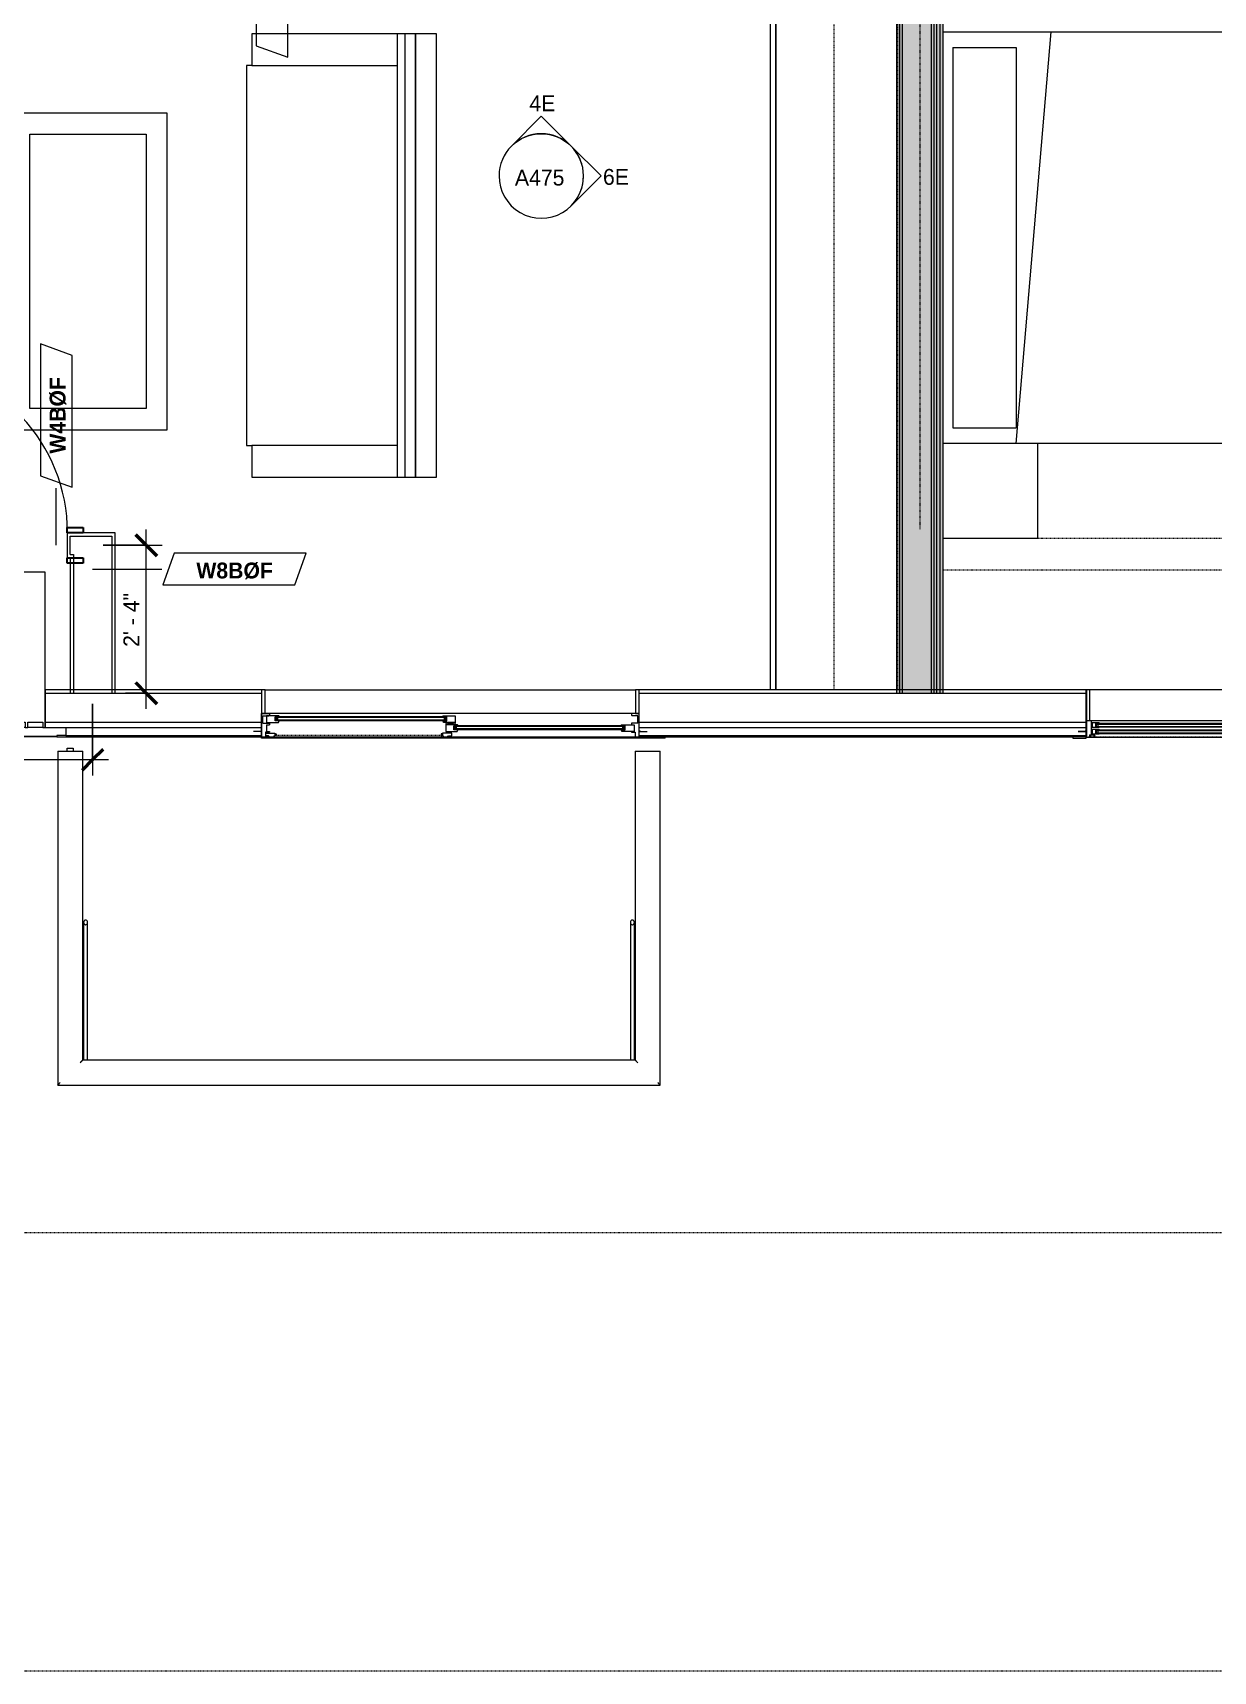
# Model space of a CAD drawing. Header units: inches. Extents: x -4010 to -1814, y 9846 to 12241.
# Drawn here: x -2681 to -2457.6, y 11070.4 to 11380.7 of the extents above; entities that cross this region are included whole.
import ezdxf

# ---------------------------------------------------------------- set-up
doc = ezdxf.new("R2010")
doc.units = ezdxf.units.IN
doc.header["$MEASUREMENT"] = 0
for name, pattern in [('Aligning Line 1_8_', [0.25, 0.125, -0.125]), ('Dash', [0.25, 0.125, -0.125]), ('Dash 3_32_', [0.1875, 0.09375, -0.09375])]:
    doc.linetypes.add(name, pattern=pattern)
for name, color, linetype, lineweight in [('0-1', 7, 'Continuous', 5), ('0-2', 7, 'Continuous', 9), ('A-ANNO-DIMS', 211, 'Continuous', 9), ('A-ANNO-DIMS-32', 211, 'Continuous', 9), ('A-DETL-1', 90, 'Dash 3_32_', 18), ('A-DETL-GENF-1', 7, 'Continuous', 9), ('A-DETL-GENF-2', 92, 'Continuous', 18), ('A-DETL-GENF-HDLN-1', 7, 'Dash', 9), ('A-DETL-GENF-HDLN-2', 1, 'Continuous', 18), ('A-DOOR', 31, 'Continuous', 18), ('A-DOOR-1', 7, 'Continuous', 9), ('A-DOOR-3', 31, 'Continuous', 9), ('A-DOOR-4', 31, 'Continuous', 30), ('A-DOOR-FRAM-1', 7, 'Continuous', 9), ('A-DOOR-FRAM-3', 31, 'Continuous', 30), ('A-FLOR-HRAL-1', 7, 'Continuous', 9), ('A-GENM-1', 7, 'Continuous', 9), ('A-GLAZ', 151, 'Continuous', 18), ('A-GLAZ-1', 10, 'Continuous', 30), ('A-GLAZ-2', 7, 'Continuous', 9), ('A-WALL', 113, 'Continuous', 18), ('A-WALL-1', 7, 'Continuous', 9), ('A-WALL-2', 250, 'Continuous', 18), ('A-WALL-3', 113, 'Continuous', 9), ('A-WALL-IDEN', 211, 'Continuous', 9), ('G-ANNO-SYMB-1', 147, 'Aligning Line 1_8_', 9), ('G-ANNO-SYMB-3', 111, 'Continuous', 9), ('I-FURN', 30, 'Continuous', 9), ('I-FURN-HDLN', 30, 'Dash', 9), ('I-WALL-1', 21, 'Continuous', 18), ('I-WALL-2', 241, 'Continuous', 5), ('I-WALL-3', 7, 'Continuous', 9), ('I-WALL-4', 2, 'Continuous', 9), ('Q-CASE', 31, 'Continuous', 9), ('Q-CASE-HDLN', 31, 'Dash', 9), ('S-BEAM-1', 7, 'Continuous', 9)]:
    doc.layers.add(name, color=color, linetype=linetype, lineweight=lineweight)
doc.styles.add('Century Gothic', font='ufonts.com_century-gothic.ttf', dxfattribs={"height": 3})
doc.styles.add('Century Gothic_B_1', font='GOTHICB.TTF', dxfattribs={"height": 3})
doc.dimstyles.new('OD_1__HACK_2_1', dxfattribs={"dimscale": 12, "dimtxt": 3.132505, "dimasz": 0.333333, "dimexe": 0.25, "dimexo": 0.166667, "dimgap": 0.041667, "dimtad": 1, "dimdec": 4, "dimrnd": 0.0625, "dimzin": 3, "dimdsep": 46, "dimlunit": 4, "dimtxsty": 'Century Gothic', "dimblk1": 'OBLIQUE', "dimblk2": 'OBLIQUE', "dimsah": 1, "dimcen": 0.09, "dimdle": 0.25, "dimazin": 0, "dimtfac": 1, "dimtdec": 4, "dimtix": 1, "dimtmove": 0, "dimatfit": 3, "dimfxl": 1, "dimtvp": 1, "dimtfill": 1, "dimfrac": 2, "dimtolj": 1, "dimtzin": 0, "dimarcsym": 2})

# ---------------------------------------------------------------- blocks, each defined once
blk = doc.blocks.new('Perforated Panel at Magic-Pak - hvac panel - 3rd floor-2505074-UNIT PLANS - 2ND _ 3RD FLOOR')
at = {"layer": 'A-GLAZ-2'}
for p, q in [((-19.01, -4.37), (19.01, -4.37)), ((-19.01, -4.44), (-19.01, -4.37)), ((19.01, -4.44), (-19.01, -4.44)), ((19.01, -4.37), (19.01, -4.44))]:
    blk.add_line(p, q, dxfattribs=at)
blk = doc.blocks.new('Door-Sliding-Marvin-2_Panel_Patio_Door-Essential - ESSPD60610 - 2nd floor-3086103-UNIT PLANS - 2ND _ 3RD FLOOR')
at = {"layer": 'A-DETL-GENF-1'}
for p, q in [((-32.87, 2.97), (-32.87, 2.52)), ((-32.61, 2.97), (-32.61, 2.52))]:
    blk.add_line(p, q, dxfattribs=at)
at = {"layer": 'A-DETL-GENF-2'}
for p, q in [((-37.25, 3.44), (-37.25, 3.48)), ((-35.75, 3.48), (-37.25, 3.48)), ((-35.91, 3.44), (-37.25, 3.44)), ((-35.91, 3.44), (-35.91, 3.33)), ((-35.75, 3.33), (-35.91, 3.33)), ((-35, 4.53), (-35.75, 4.53)), ((-35.75, 4.53), (-35.75, 0.06)), ((-35, 3.56), (-35, 4.53)), ((-34.25, 3.56), (-35, 3.56)), ((-34.81, 3.44), (-32.46, 3.44)), ((-34.81, 2.19), (-34.81, 3.44)), ((-34.25, 3.44), (-34.25, 3.56)), ((-32.38, 3.12), (-33.09, 3.12)), ((-33.09, 3.12), (-33.09, 2.37)), ((-32.98, 2.97), (-32.98, 3.12)), ((-32.46, 3.44), (-32.38, 3.12)), ((-35.75, 0.06), (-34.25, 0.06)), ((-35.06, 0.03), (-35.75, 0.03)), ((-35.75, 0.03), (-35.75, -4.44)), ((-35.5, 1.88), (-35.5, 0.5)), ((-35.5, 1.88), (-34.25, 1.88)), ((-35.5, 0.5), (-34.39, 0.5)), ((-35.06, -4.44), (-35.06, 0.03)), ((-32.41, 2.19), (-34.81, 2.19)), ((-34.39, 0.5), (-34.25, 0.35)), ((-34.25, 1.88), (-34.25, 2.19)), ((-34.25, 0.06), (-34.25, 0.35)), ((-33.09, 2.37), (-32.34, 2.37)), ((-32.98, 2.52), (-32.98, 2.37)), ((-32.34, 2.25), (-32.41, 2.19)), ((-32.34, 2.37), (-32.34, 2.25)), ((35.06, 0.03), (35.06, -4.44)), ((35.75, 0.03), (35.06, 0.03)), ((35.75, -4.44), (35.75, 0.03)), ((-35.75, -4.44), (-35.06, -4.44)), ((35.06, -4.44), (35.75, -4.44))]:
    blk.add_line(p, q, dxfattribs=at)
at = {"layer": 'A-DETL-GENF-HDLN-1'}
blk.add_line((1.75, 4.19), (33.01, 4.19), dxfattribs=at)
at = {"layer": 'A-DETL-GENF-HDLN-2'}
for p, q in [((-1.29, 3.44), (-1.38, 3.12)), ((-1.38, 3.12), (-0.66, 3.12)), ((0.87, 3.44), (-1.29, 3.44)), ((-0.77, 2.97), (-0.77, 3.12)), ((-0.66, 3.12), (-0.66, 2.37)), ((-0.24, 4.3), (-0.24, 3.78)), ((0.34, 4.3), (-0.24, 4.3)), ((-0.24, 3.78), (1.51, 3.78)), ((0.6, 4.61), (0.34, 4.3)), ((1.35, 4.61), (0.6, 4.61)), ((0.87, 1.97), (0.87, 3.44)), ((1.35, 4.3), (1.35, 4.61)), ((1.35, 4.3), (1.51, 4.3)), ((1.51, 3.94), (1.51, 4.3)), ((1.71, 3.94), (1.51, 3.94)), ((1.51, 3.9), (1.75, 3.9)), ((1.51, 3.78), (1.51, 3.9)), ((1.64, 4.08), (1.64, 4.19)), ((1.75, 4.19), (1.64, 4.19)), ((1.64, 4.08), (1.71, 4.08)), ((1.71, 4.08), (1.71, 3.94)), ((1.75, 3.9), (1.75, 4.19)), ((33.01, 4.19), (33.12, 4.19)), ((33.01, 3.9), (33.01, 4.19)), ((33.25, 3.9), (33.01, 3.9)), ((33.12, 4.08), (33.05, 4.08)), ((33.05, 4.08), (33.05, 3.94)), ((33.05, 3.94), (33.25, 3.94)), ((33.12, 4.08), (33.12, 4.19)), ((33.25, 3.94), (33.25, 4.3)), ((33.41, 4.3), (33.25, 4.3)), ((33.25, 3.78), (33.25, 3.9)), ((35, 3.78), (33.25, 3.78)), ((33.41, 4.3), (33.41, 4.61)), ((33.41, 4.61), (34.16, 4.61)), ((34.16, 4.61), (34.42, 4.3)), ((34.25, 3.44), (34.25, 3.56)), ((34.25, 3.56), (35, 3.56)), ((34.81, 3.44), (34.25, 3.44)), ((34.42, 4.3), (35, 4.3)), ((34.81, 2.19), (34.81, 3.44)), ((35, 4.53), (35.75, 4.53)), ((35, 3.56), (35, 4.53)), ((35.75, 4.53), (35.75, 0.06)), ((35.75, 3.48), (37.25, 3.48)), ((35.75, 3.33), (35.9, 3.33)), ((35.9, 3.44), (35.9, 3.33)), ((35.9, 3.44), (37.25, 3.44)), ((37.25, 3.44), (37.25, 3.48)), ((-32.87, 2.97), (-32.87, 2.52)), ((-32.61, 2.97), (-32.61, 2.52)), ((-0.66, 2.37), (-1.41, 2.37)), ((-1.41, 2.37), (-1.41, 2.25)), ((-1.41, 2.25), (-1.34, 2.19)), ((-1.34, 2.19), (0.87, 2.19)), ((-1.14, 2.97), (-1.14, 2.52)), ((-0.88, 2.97), (-0.88, 2.52)), ((0.24, 2.07), (-0.88, 1.97)), ((-0.88, 0.5), (-0.88, 1.97)), ((-0.88, 1.75), (1.29, 1.75)), ((1.34, 0.5), (-0.88, 0.5)), ((-0.77, 2.52), (-0.77, 2.37)), ((-0.43, 1.93), (0.43, 2.01)), ((-0.43, 1.83), (-0.43, 1.93)), ((-0.24, 1.83), (-0.43, 1.83)), ((-0.24, 1.87), (0.87, 1.97)), ((-0.24, 1.87), (-0.24, 1.95)), ((-0.24, 1.76), (-0.24, 1.83)), ((0.24, 2.18), (0.24, 2.11)), ((0.24, 2.11), (0.43, 2.11)), ((0.24, 2.07), (0.24, 1.99)), ((0.43, 2.11), (0.43, 2.01)), ((0.66, 1.44), (0.66, 0.69)), ((1.37, 1.44), (0.66, 1.44)), ((0.66, 0.69), (1.41, 0.69)), ((0.77, 1.29), (0.77, 1.44)), ((0.77, 0.83), (0.77, 0.69)), ((0.88, 1.29), (0.88, 0.83)), ((1.14, 1.29), (1.14, 0.83)), ((1.29, 1.75), (1.37, 1.44)), ((1.41, 0.56), (1.34, 0.5)), ((1.41, 0.69), (1.41, 0.56)), ((33.16, 0.69), (32.41, 0.69)), ((32.41, 0.69), (32.41, 0.56)), ((32.41, 0.56), (32.47, 0.5)), ((32.52, 1.75), (32.44, 1.44)), ((32.44, 1.44), (33.16, 1.44)), ((32.47, 0.5), (34.84, 0.5)), ((34.84, 1.75), (32.52, 1.75)), ((32.68, 1.29), (32.68, 0.83)), ((32.93, 1.29), (32.93, 0.83)), ((33.04, 1.29), (33.04, 1.44)), ((33.04, 0.83), (33.04, 0.69)), ((33.16, 1.44), (33.16, 0.69)), ((34.81, 2.19), (34.25, 2.19)), ((34.25, 1.88), (34.25, 2.19)), ((35.5, 1.88), (34.25, 1.88)), ((34.39, 0.5), (34.25, 0.35)), ((34.25, 0.06), (34.25, 0.35)), ((35.75, 0.06), (34.25, 0.06)), ((35.5, 0.5), (34.39, 0.5)), ((34.84, 0.5), (34.84, 1.75)), ((35.5, 1.88), (35.5, 0.5))]:
    blk.add_line(p, q, dxfattribs=at)
at = {"layer": 'A-DOOR'}
for p, q in [((-32.98, 3.12), (-0.77, 3.12)), ((-32.98, 2.97), (-0.77, 2.97)), ((-32.98, 2.52), (-0.77, 2.52)), ((-32.98, 2.37), (-0.77, 2.37)), ((0.77, 1.44), (33.04, 1.44)), ((0.77, 1.29), (33.04, 1.29)), ((0.77, 0.83), (33.04, 0.83)), ((0.77, 0.69), (33.04, 0.69))]:
    blk.add_line(p, q, dxfattribs=at)
at = {"layer": 'A-DOOR-1'}
for p, q in [((-40.68, 4.69), (35.75, 4.69)), ((-40.68, 4.69), (-40.68, 4.44)), ((35.75, 4.44), (-40.68, 4.44)), ((35.75, 4.69), (35.75, 4.44))]:
    blk.add_line(p, q, dxfattribs=at)
at = {"layer": 'A-DOOR-FRAM-1'}
for p, q in [((35.75, 4.53), (-35.75, 4.53)), ((-35.75, 4.53), (-35.75, 0.06)), ((35.75, 0.06), (35.75, 4.53)), ((-35.75, 0.06), (35.75, 0.06))]:
    blk.add_line(p, q, dxfattribs=at)
blk = doc.blocks.new('Window-Double_Hung-Marvin-Essential - ESDH3066 - 2nd Floor-3033825-UNIT PLANS - 2ND _ 3RD FLOOR')
at = {"layer": 'A-DETL-GENF-HDLN-1'}
blk.add_line((16.1, 4.47), (-16.5, 4.47), dxfattribs=at)
at = {"layer": 'A-DETL-GENF-HDLN-2'}
for p, q in [((-19.25, 3.48), (-19.25, 3.44)), ((-17.75, 3.48), (-19.25, 3.48)), ((-19.25, 3.44), (-17.9, 3.44)), ((-17.9, 3.44), (-17.9, 3.33)), ((-17.9, 3.33), (-17.75, 3.33)), ((-17.75, 4.53), (-17.16, 4.53)), ((-17.75, 4.53), (-17.75, 1.44)), ((-17.08, 4.12), (-17.16, 4.53)), ((-17.08, 4.12), (-16.19, 4.12)), ((-16.85, 4.5), (-16.85, 4.12)), ((-16.3, 4.5), (-16.85, 4.5)), ((-16.38, 4.02), (-16.72, 4.02)), ((-16.72, 4.02), (-16.72, 1.44)), ((-15.34, 3.94), (-16.56, 3.94)), ((-16.56, 3), (-16.56, 3.94)), ((-16.38, 4.12), (-16.38, 4.02)), ((-16.3, 4.26), (-16.3, 4.5)), ((-16.18, 4.26), (-16.3, 4.26)), ((-16.19, 4.22), (-16.1, 4.22)), ((-16.19, 4.12), (-16.19, 4.22)), ((-16.18, 4.47), (-16.1, 4.47)), ((-16.18, 4.47), (-16.18, 4.26)), ((-16.1, 4.22), (-16.1, 4.47)), ((-15.94, 3.12), (-15.94, 3.84)), ((-15.94, 3.84), (-15.28, 3.84)), ((-15.28, 3.12), (-15.94, 3.12)), ((-15.84, 3.13), (-15.84, 3.82)), ((-15.54, 3.26), (-15.54, 3.7)), ((-15.34, 3.94), (-15.28, 3.88)), ((-15.28, 3.84), (-15.28, 3.88)), ((-15.28, 3.06), (-15.28, 3.12)), ((15.34, 3.94), (15.28, 3.88)), ((15.28, 3.84), (15.28, 3.88)), ((15.94, 3.84), (15.28, 3.84)), ((15.28, 3.06), (15.28, 3.12)), ((15.28, 3.12), (15.94, 3.12)), ((15.34, 3.94), (16.56, 3.94)), ((15.54, 3.26), (15.54, 3.7)), ((15.84, 3.13), (15.84, 3.82)), ((15.94, 3.12), (15.94, 3.84)), ((16.18, 4.47), (16.1, 4.47)), ((16.1, 4.22), (16.1, 4.47)), ((16.19, 4.22), (16.1, 4.22)), ((16.18, 4.47), (16.18, 4.26)), ((16.18, 4.26), (16.3, 4.26)), ((16.19, 4.12), (16.19, 4.22)), ((17.08, 4.12), (16.19, 4.12)), ((16.3, 4.26), (16.3, 4.5)), ((16.3, 4.5), (16.85, 4.5)), ((16.38, 4.12), (16.38, 4.02)), ((16.38, 4.02), (16.72, 4.02)), ((16.56, 3), (16.56, 3.94)), ((16.72, 4.02), (16.72, 1.44)), ((16.85, 4.5), (16.85, 4.12)), ((17.08, 4.12), (17.16, 4.53)), ((17.75, 4.53), (17.16, 4.53)), ((17.75, 4.53), (17.75, 1.44)), ((17.75, 3.48), (19.25, 3.48)), ((17.9, 3.33), (17.75, 3.33)), ((17.9, 3.44), (17.9, 3.33)), ((19.25, 3.44), (17.9, 3.44)), ((19.25, 3.48), (19.25, 3.44)), ((-16.72, 1.44), (-17.75, 1.44)), ((-17.13, 1.41), (-17.13, -4.44)), ((-16.56, 3), (-15.34, 3)), ((-15.34, 2.72), (-16.56, 2.72)), ((-16.56, 1.78), (-16.56, 2.72)), ((-16.56, 1.78), (-15.34, 1.78)), ((-15.94, 1.9), (-15.94, 2.62)), ((-15.94, 2.62), (-15.28, 2.62)), ((-15.28, 1.9), (-15.94, 1.9)), ((-15.84, 1.91), (-15.84, 2.6)), ((-15.54, 2.04), (-15.54, 2.48)), ((-15.34, 3), (-15.28, 3.06)), ((-15.34, 2.72), (-15.28, 2.66)), ((-15.34, 1.78), (-15.28, 1.84)), ((-15.28, 2.62), (-15.28, 2.66)), ((-15.28, 1.84), (-15.28, 1.9)), ((15.34, 3), (15.28, 3.06)), ((15.34, 2.72), (15.28, 2.66)), ((15.28, 2.62), (15.28, 2.66)), ((15.94, 2.62), (15.28, 2.62)), ((15.28, 1.84), (15.28, 1.9)), ((15.28, 1.9), (15.94, 1.9)), ((15.34, 1.78), (15.28, 1.84)), ((16.56, 3), (15.34, 3)), ((15.34, 2.72), (16.56, 2.72)), ((16.56, 1.78), (15.34, 1.78)), ((15.54, 2.04), (15.54, 2.48)), ((15.84, 1.91), (15.84, 2.6)), ((15.94, 1.9), (15.94, 2.62)), ((16.56, 1.78), (16.56, 2.72)), ((16.72, 1.44), (17.75, 1.44)), ((17.12, -4.44), (17.12, 1.41)), ((-17.13, -4.44), (-17.75, -4.44)), ((17.12, -4.44), (17.75, -4.44))]:
    blk.add_line(p, q, dxfattribs=at)
at = {"layer": 'A-GLAZ'}
for p, q in [((15.84, 3.82), (-15.84, 3.82)), ((15.84, 3.7), (-15.84, 3.7)), ((15.84, 3.26), (-15.84, 3.26)), ((15.84, 3.13), (-15.84, 3.13)), ((15.84, 2.6), (-15.84, 2.6)), ((15.84, 2.48), (-15.84, 2.48)), ((15.84, 2.04), (-15.84, 2.04)), ((15.84, 1.91), (-15.84, 1.91))]:
    blk.add_line(p, q, dxfattribs=at)
at = {"layer": 'A-GLAZ-1'}
for p, q in [((-17.75, 4.53), (-17.75, 1.44)), ((17.75, 1.44), (17.75, 4.53)), ((-17.75, 1.41), (-17.75, -4.44)), ((17.75, -4.44), (17.75, 1.41))]:
    blk.add_line(p, q, dxfattribs=at)
at = {"layer": 'A-GLAZ-2'}
for p, q in [((17.75, 4.53), (-17.75, 4.53)), ((20.27, 4.69), (17.75, 4.69)), ((17.75, 4.69), (17.75, 4.53)), ((17.75, 4.44), (20.27, 4.44)), ((20.27, 4.44), (20.27, 4.69)), ((-17.75, 1.44), (17.75, 1.44)), ((-17.75, -4.44), (17.75, -4.44))]:
    blk.add_line(p, q, dxfattribs=at)
blk = doc.blocks.new('V-Series_EWC4_SPVU_RFA_2015 - 2ND AND 3RD FLOOR-2226480-UNIT PLANS - 2ND _ 3RD FLOOR')
at = {"layer": 'A-GENM-1'}
for p, q in [((-3829.54, 11737.59), (-3858.97, 11737.59)), ((-3858.97, 11737.59), (-3858.97, 11737.15)), ((-3858.97, 11734.36), (-3858.97, 11737.15)), ((-3858.97, 11737.15), (-3857.97, 11737.15)), ((-3857.97, 11737.15), (-3857.97, 11734.36)), ((-3829.54, 11709.71), (-3829.54, 11737.59)), ((-3857.97, 11734.36), (-3858.97, 11734.36)), ((-3858.97, 11734.36), (-3858.97, 11733.86)), ((-3858.97, 11730.87), (-3858.97, 11733.86)), ((-3858.97, 11733.86), (-3857.97, 11733.86)), ((-3857.97, 11733.86), (-3857.97, 11730.87)), ((-3857.97, 11730.87), (-3858.97, 11730.87)), ((-3858.97, 11730.87), (-3858.97, 11730.37)), ((-3858.97, 11727.39), (-3858.97, 11730.37)), ((-3858.97, 11730.37), (-3857.97, 11730.37)), ((-3857.97, 11730.37), (-3857.97, 11727.39)), ((-3857.97, 11727.39), (-3858.97, 11727.39)), ((-3858.97, 11727.39), (-3858.97, 11726.89)), ((-3858.97, 11723.9), (-3858.97, 11726.89)), ((-3858.97, 11726.89), (-3857.97, 11726.89)), ((-3857.97, 11726.89), (-3857.97, 11723.9)), ((-3857.97, 11723.9), (-3858.97, 11723.9)), ((-3858.97, 11723.9), (-3858.97, 11723.4)), ((-3858.97, 11720.42), (-3858.97, 11723.4)), ((-3858.97, 11723.4), (-3857.97, 11723.4)), ((-3857.97, 11723.4), (-3857.97, 11720.42)), ((-3857.97, 11720.42), (-3858.97, 11720.42)), ((-3858.97, 11720.42), (-3858.97, 11719.92)), ((-3858.97, 11716.93), (-3858.97, 11719.92)), ((-3858.97, 11719.92), (-3857.97, 11719.92)), ((-3857.97, 11719.92), (-3857.97, 11716.93)), ((-3857.97, 11716.93), (-3858.97, 11716.93)), ((-3858.97, 11716.93), (-3858.97, 11716.43)), ((-3858.97, 11713.45), (-3858.97, 11716.43)), ((-3858.97, 11716.43), (-3857.97, 11716.43)), ((-3857.97, 11716.43), (-3857.97, 11713.45)), ((-3857.97, 11713.45), (-3858.97, 11713.45)), ((-3858.97, 11713.45), (-3858.97, 11712.95)), ((-3858.97, 11710.15), (-3858.97, 11712.95)), ((-3858.97, 11712.95), (-3857.97, 11712.95)), ((-3857.97, 11712.95), (-3857.97, 11710.15)), ((-3857.97, 11710.15), (-3858.97, 11710.15)), ((-3858.97, 11710.15), (-3858.97, 11709.71)), ((-3858.97, 11709.71), (-3829.54, 11709.71))]:
    blk.add_line(p, q, dxfattribs=at)
blk = doc.blocks.new('Railing - Baluster_01-V1-UNIT PLANS - 2ND _ 3RD FLOOR')
at = {"layer": 'A-FLOR-HRAL-1'}
for p, q in [((-0.59, 1.18), (0.59, 1.18)), ((-0.59, 0.59), (-0.59, 1.18)), ((0.59, 1.18), (0.59, 0.59))]:
    blk.add_line(p, q, dxfattribs=at)
blk = doc.blocks.new('Railing - Railing-2700272-UNIT PLANS - 2ND _ 3RD FLOOR')
at = {"layer": 'A-FLOR-HRAL-1'}
for p, q in [((-2676.32, 11244.64), (-2676.32, 11181.39)), ((-2676.32, 11244.64), (-2675.85, 11244.64)), ((-2675.85, 11244.64), (-2672.07, 11244.64)), ((-2672.07, 11244.64), (-2671.6, 11244.64)), ((-2671.6, 11186.11), (-2671.6, 11244.64)), ((-2567, 11244.64), (-2567, 11186.11)), ((-2567, 11244.64), (-2566.53, 11244.64)), ((-2566.53, 11244.64), (-2562.75, 11244.64)), ((-2562.75, 11244.64), (-2562.27, 11244.64)), ((-2562.27, 11181.39), (-2562.27, 11244.64)), ((-2567, 11186.11), (-2671.6, 11186.11)), ((-2676.32, 11181.39), (-2562.27, 11181.39))]:
    blk.add_line(p, q, dxfattribs=at)
for points, knots in [([(-2672.07, 11185.64), (-2672.03, 11185.68), (-2671.97, 11185.74), (-2671.89, 11185.82), (-2671.84, 11185.87), (-2671.81, 11185.9), (-2671.78, 11185.94), (-2671.74, 11185.97), (-2671.72, 11186), (-2671.69, 11186.02), (-2671.66, 11186.05), (-2671.63, 11186.08), (-2671.61, 11186.11), (-2671.6, 11186.11), (-2671.6, 11186.11)], [0, 0, 0, 0, 0.166667, 0.25, 0.333333, 0.375, 0.416667, 0.5, 0.541667, 0.583333, 0.666667, 0.75, 0.833333, 1, 1, 1, 1]), ([(-2566.53, 11185.64), (-2566.57, 11185.68), (-2566.63, 11185.74), (-2566.71, 11185.82), (-2566.75, 11185.87), (-2566.79, 11185.9), (-2566.82, 11185.94), (-2566.85, 11185.97), (-2566.88, 11186), (-2566.91, 11186.02), (-2566.94, 11186.05), (-2566.96, 11186.08), (-2566.99, 11186.11), (-2567, 11186.11), (-2567, 11186.11)], [0, 0, 0, 0, 0.166667, 0.25, 0.333333, 0.375, 0.416667, 0.5, 0.541667, 0.583333, 0.666667, 0.75, 0.833333, 1, 1, 1, 1]), ([(-2676.32, 11181.39), (-2676.32, 11181.39), (-2676.32, 11181.4), (-2676.29, 11181.42), (-2676.26, 11181.45), (-2676.23, 11181.48), (-2676.21, 11181.51), (-2676.18, 11181.53), (-2676.14, 11181.57), (-2676.1, 11181.62), (-2676.06, 11181.65), (-2676.02, 11181.69), (-2675.95, 11181.76), (-2675.89, 11181.82), (-2675.85, 11181.86)], [0, 0, 0, 0, 0.166667, 0.25, 0.333333, 0.416667, 0.458333, 0.5, 0.583333, 0.666667, 0.708333, 0.75, 0.833333, 1, 1, 1, 1]), ([(-2562.27, 11181.39), (-2562.27, 11181.39), (-2562.28, 11181.4), (-2562.31, 11181.42), (-2562.34, 11181.45), (-2562.37, 11181.48), (-2562.39, 11181.51), (-2562.42, 11181.53), (-2562.46, 11181.57), (-2562.5, 11181.62), (-2562.54, 11181.65), (-2562.58, 11181.69), (-2562.64, 11181.76), (-2562.7, 11181.82), (-2562.75, 11181.86)], [0, 0, 0, 0, 0.166667, 0.25, 0.333333, 0.416667, 0.458333, 0.5, 0.583333, 0.666667, 0.708333, 0.75, 0.833333, 1, 1, 1, 1])]:
    blk.add_open_spline(points, degree=3, knots=knots, dxfattribs=at)
blk.add_blockref('Railing - Baluster_01-V1-UNIT PLANS - 2ND _ 3RD FLOOR', (-2673.96, 11244.05))
blk = doc.blocks.new('Walls 126 - Walls 1-2568743-UNIT PLANS - 2ND _ 3RD FLOOR')
at = {"layer": 'S-BEAM-1'}
for p, q in [((-2671.42, 11212.21), (-2671.42, 11186.11)), ((-2670.67, 11186.11), (-2670.67, 11212.21))]:
    blk.add_line(p, q, dxfattribs=at)
at = {"layer": 'S-BEAM-1', "flags": 128}
for points in [[(-2670.67, 11212.21), (-2670.68, 11212.32), (-2670.71, 11212.41), (-2670.76, 11212.5), (-2670.83, 11212.57), (-2670.91, 11212.62), (-2671, 11212.64), (-2671.09, 11212.64), (-2671.17, 11212.62), (-2671.25, 11212.57), (-2671.32, 11212.5), (-2671.37, 11212.41), (-2671.41, 11212.32), (-2671.42, 11212.21)], [(-2671.42, 11212.21), (-2671.41, 11212.11), (-2671.37, 11212.01), (-2671.32, 11211.93), (-2671.25, 11211.86), (-2671.17, 11211.81), (-2671.09, 11211.78), (-2671, 11211.78), (-2670.91, 11211.81), (-2670.83, 11211.86), (-2670.76, 11211.93), (-2670.71, 11212.01), (-2670.68, 11212.11), (-2670.67, 11212.21)]]:
    blk.add_lwpolyline(points, dxfattribs=at)
blk = doc.blocks.new('Walls 127 - Walls 1-2568762-UNIT PLANS - 2ND _ 3RD FLOOR')
at = {"layer": 'S-BEAM-1'}
for p, q in [((-2567.92, 11212.21), (-2567.92, 11186.11)), ((-2567.17, 11186.11), (-2567.17, 11212.21))]:
    blk.add_line(p, q, dxfattribs=at)
at = {"layer": 'S-BEAM-1', "flags": 128}
for points in [[(-2567.17, 11212.21), (-2567.18, 11212.32), (-2567.22, 11212.41), (-2567.27, 11212.5), (-2567.33, 11212.57), (-2567.41, 11212.62), (-2567.5, 11212.64), (-2567.59, 11212.64), (-2567.68, 11212.62), (-2567.76, 11212.57), (-2567.83, 11212.5), (-2567.88, 11212.41), (-2567.91, 11212.32), (-2567.92, 11212.21)], [(-2567.92, 11212.21), (-2567.91, 11212.11), (-2567.88, 11212.01), (-2567.83, 11211.93), (-2567.76, 11211.86), (-2567.68, 11211.81), (-2567.59, 11211.78), (-2567.5, 11211.78), (-2567.41, 11211.81), (-2567.33, 11211.86), (-2567.27, 11211.93), (-2567.22, 11212.01), (-2567.18, 11212.11), (-2567.17, 11212.21)]]:
    blk.add_lwpolyline(points, dxfattribs=at)
blk = doc.blocks.new('CTR - 1st Phase - Shell_rvt-1-UNIT PLANS - 2ND _ 3RD FLOOR')
at = {"layer": 'A-WALL-1'}
for p, q in [((-2637.74, 11256.26), (-2678.72, 11256.26)), ((-2678.72, 11256.26), (-2678.72, 11249.14)), ((-2637.05, 11256.26), (-2566.92, 11256.26)), ((-2481.67, 11256.26), (-2566.24, 11256.26)), ((-2637.74, 11251.76), (-2637.74, 11251.8)), ((-2566.24, 11251.8), (-2566.24, 11251.76)), ((-2481.67, 11250.39), (-2481.67, 11250.42)), ((-2678.72, 11249.14), (-2674.76, 11249.14)), ((-2674.76, 11247.64), (-2676.51, 11247.64)), ((-2676.51, 11247.64), (-2676.51, 11247.45)), ((-2676.51, 11247.39), (-2637.74, 11247.39)), ((-2674.76, 11249.14), (-2674.76, 11247.64)), ((-2561.31, 11247.39), (-2484.2, 11247.39))]:
    blk.add_line(p, q, dxfattribs=at)
at = {"layer": 'A-WALL-2'}
for p, q in [((-2678.72, 11255.64), (-2637.74, 11255.64)), ((-2566.24, 11255.64), (-2481.67, 11255.64)), ((-2678.72, 11250.14), (-2637.74, 11250.14)), ((-2566.24, 11250.14), (-2481.67, 11250.14)), ((-2674.76, 11249.14), (-2637.74, 11249.14)), ((-2674.76, 11247.64), (-2637.74, 11247.64)), ((-2566.24, 11249.14), (-2481.67, 11249.14)), ((-2566.24, 11247.64), (-2481.67, 11247.64))]:
    blk.add_line(p, q, dxfattribs=at)
at = {"layer": '0-2'}
for name, p, rotation in [('V-Series_EWC4_SPVU_RFA_2015 - 2ND AND 3RD FLOOR-2226480-UNIT PLANS - 2ND _ 3RD FLOOR', (9030.99, 15108.11), 89.99999999999993), ('Door-Sliding-Marvin-2_Panel_Patio_Door-Essential - ESSPD60610 - 2nd floor-3086103-UNIT PLANS - 2ND _ 3RD FLOOR', (-2601.99, 11251.83), 180), ('Window-Double_Hung-Marvin-Essential - ESDH3066 - 2nd Floor-3033825-UNIT PLANS - 2ND _ 3RD FLOOR', (-2463.92, 11251.83), 180)]:
    blk.add_blockref(name, p, dxfattribs=dict(at, rotation=rotation))
for name, p in [('Perforated Panel at Magic-Pak - hvac panel - 3rd floor-2505074-UNIT PLANS - 2ND _ 3RD FLOOR', (-2695.52, 11251.83)), ('Railing - Railing-2700272-UNIT PLANS - 2ND _ 3RD FLOOR', (0, 0)), ('Walls 126 - Walls 1-2568743-UNIT PLANS - 2ND _ 3RD FLOOR', (0, 0)), ('Walls 127 - Walls 1-2568762-UNIT PLANS - 2ND _ 3RD FLOOR', (0, 0))]:
    blk.add_blockref(name, p, dxfattribs=at)
blk = doc.blocks.new('CTR - 1st Phase - Common Walls_rvt-1-UNIT PLANS - 2ND _ 3RD FLOOR')
at = {"layer": 'I-WALL-1'}
blk.add_hatch(color=256, dxfattribs=at).paths.add_polyline_path([(-2516.94, 11255.64), (-2516.94, 11640.61), (-2517.56, 11640.61), (-2517.56, 11255.64)], flags=0)
at = {"layer": 'I-WALL-2'}
for points in [[(-2516.94, 11255.64), (-2516.44, 11255.64), (-2516.44, 11641.24), (-2516.94, 11641.24), (-2516.94, 11268)], [(-2510.94, 11255.64), (-2510.94, 11641.24), (-2516.44, 11641.24), (-2516.44, 11255.64)], [(-2510.44, 11255.64), (-2510.44, 11641.24), (-2510.94, 11641.24), (-2510.94, 11255.64)], [(-2509.94, 11255.64), (-2509.94, 11641.24), (-2510.44, 11641.24), (-2510.44, 11255.64)], [(-2509.94, 11255.64), (-2509.31, 11255.64), (-2509.31, 11641.24), (-2509.94, 11641.24), (-2509.94, 11268)], [(-2509.31, 11255.64), (-2508.69, 11255.64), (-2508.69, 11640.61), (-2509.31, 11640.61), (-2509.31, 11268)]]:
    blk.add_hatch(color=256, dxfattribs=at).paths.add_polyline_path(points, flags=0)
at = {"layer": 'A-WALL-2'}
for p, q in [((-2516.94, 11255.64), (-2516.94, 11640.61)), ((-2516.44, 11255.64), (-2516.44, 11640.61)), ((-2510.94, 11255.64), (-2510.94, 11640.61)), ((-2510.44, 11255.64), (-2510.44, 11640.61)), ((-2509.94, 11255.64), (-2509.94, 11640.61)), ((-2509.31, 11255.64), (-2509.31, 11640.61))]:
    blk.add_line(p, q, dxfattribs=at)
at = {"layer": 'G-ANNO-SYMB-1'}
for p, q in [((-1871.64, 11153.43), (-4009.55, 11153.43)), ((-1871.64, 11070.38), (-4009.55, 11070.38))]:
    blk.add_line(p, q, dxfattribs=at)
at = {"layer": 'I-WALL-3'}
for p, q in [((-2517.56, 11604.49), (-2517.56, 11255.64)), ((-2508.69, 11255.64), (-2508.69, 11518.65)), ((-2517.56, 11255.64), (-2508.69, 11255.64))]:
    blk.add_line(p, q, dxfattribs=at)
blk = doc.blocks.new('Couch-Both_Arms-Generic - 1-1352606-UNIT PLANS - 2ND _ 3RD FLOOR')
at = {"layer": 'I-FURN'}
for p, q in [((42, 17.5), (-42, 17.5)), ((-42, 17.5), (-42, 13.5)), ((42, 13.5), (42, 17.5)), ((-42, 13.5), (42, 13.5)), ((42, 13.5), (-42, 13.5)), ((-42, 13.5), (-42, 10)), ((42, 10), (42, 13.5)), ((-42, 11.5), (42, 11.5)), ((-42, 10), (-42, -17.5)), ((-42, 10), (42, 10)), ((-36, -17.5), (-36, 10)), ((36, 10), (36, -17.5)), ((42, -17.5), (42, 10)), ((-42, -17.5), (-36, -17.5)), ((-36, -17.5), (-36, -18.5)), ((-36, -18.5), (36, -18.5)), ((36, -18.5), (36, -17.5)), ((36, -17.5), (42, -17.5))]:
    blk.add_line(p, q, dxfattribs=at)
blk = doc.blocks.new('Table-Coffee - one-1352608-UNIT PLANS - 2ND _ 3RD FLOOR')
at = {"layer": 'I-FURN'}
for p, q in [((30.72, 18.75), (-29.28, 18.75)), ((-29.28, 18.75), (-29.28, -11.25)), ((30.72, -11.25), (30.72, 18.75)), ((-25.28, -7.25), (-25.28, 14.75)), ((-25.28, 14.75), (26.72, 14.75)), ((26.72, 14.75), (26.72, -7.25)), ((26.72, -7.25), (-25.28, -7.25)), ((-29.28, -11.25), (30.72, -11.25))]:
    blk.add_line(p, q, dxfattribs=at)
blk = doc.blocks.new('SWING - SINGLE - FLUSH - 32_ x 80_ - MAGIC PAK DOOR - ACOUSTICAL SEAL-3930378-UNIT PLANS - 2ND _ 3RD FLOOR')
at = {"layer": 'A-DOOR-3'}
blk.add_arc((16, -2.37), 32.07, 180, 266.4241, dxfattribs=at)
at = {"layer": 'A-DOOR-4'}
for p, q in [((14, -2.37), (14, -34.38)), ((16, -2.37), (14, -2.37)), ((16, -2.37), (16, -34.38)), ((16, -34.38), (14, -34.38))]:
    blk.add_line(p, q, dxfattribs=at)
at = {"layer": 'A-DOOR-FRAM-3'}
for p, q in [((-19, 2.38), (-19, 3.38)), ((-19, 3.38), (-16, 3.38)), ((-16, 3.38), (-16, 2.38)), ((16, 2.38), (16, 3.38)), ((16, 3.38), (19, 3.38)), ((19, 3.38), (19, 2.38)), ((-16, 2.38), (-19, 2.38)), ((19, 2.38), (16, 2.38)), ((-19, -2.37), (-16, -2.37)), ((-19, -3.37), (-19, -2.37)), ((-16, -2.37), (-16, -3.37)), ((16, -2.37), (19, -2.37)), ((16, -3.37), (16, -2.37)), ((19, -2.37), (19, -3.37)), ((-16, -3.37), (-19, -3.37)), ((19, -3.37), (16, -3.37))]:
    blk.add_line(p, q, dxfattribs=at)
blk = doc.blocks.new('OD_CW_Base Cabinet - OD_CW_Base Cabinet-V49-UNIT PLANS - 2ND _ 3RD FLOOR')
at = {"layer": 'Q-CASE'}
for p, q in [((0.74, -23.81), (0.74, 0)), ((0.74, 0), (191.34, 0)), ((0.74, -1), (0.74, 0)), ((0.74, 0), (191.34, 0)), ((191.34, -1), (0.74, -1)), ((0.74, -23.81), (0.74, -1)), ((0.74, -1), (191.34, -1))]:
    blk.add_line(p, q, dxfattribs=at)
blk = doc.blocks.new('OD_CW_Upper Cabinet - OD_CW_Upper Cabinet-3856839-UNIT PLANS - 2ND _ 3RD FLOOR')
at = {"layer": 'Q-CASE-HDLN'}
for p, q in [((0.74, -24), (0.74, -12)), ((0.74, -12), (191.34, -12)), ((191.34, -12), (191.34, -24)), ((191.34, -24), (0.74, -24))]:
    blk.add_line(p, q, dxfattribs=at)
blk = doc.blocks.new('Bed-Standard - King 78_ x 80_-V104-UNIT PLANS - 2ND _ 3RD FLOOR')
at = {"layer": 'I-FURN'}
for p, q in [((-28.31, 41.8), (49.69, 41.8)), ((-28.31, -38.02), (-28.31, 41.8)), ((49.69, 41.8), (49.69, -38.02)), ((49.69, -24.2), (-28.31, -17.63)), ((-25.31, -24.2), (46.69, -24.2)), ((-25.31, -36.2), (-25.31, -24.2)), ((46.69, -36.2), (46.69, -24.2)), ((-25.31, -36.2), (46.69, -36.2))]:
    blk.add_line(p, q, dxfattribs=at)
at = {"layer": 'I-FURN-HDLN'}
for p, q in [((-59.57, 77.8), (-25.57, 77.8)), ((67.69, 77.6), (67.69, -38.02)), ((73.69, 77.6), (73.69, -38.02)), ((-64.31, 40.11), (-64.31, 74.11))]:
    blk.add_line(p, q, dxfattribs=at)
blk = doc.blocks.new('Table-Night Stand - 18_ x 18_ x 24_-V105-UNIT PLANS - 2ND _ 3RD FLOOR')
at = {"layer": 'I-FURN'}
for p, q in [((0.15, 0), (18.15, 0)), ((18.15, 0), (18.15, -17.81))]:
    blk.add_line(p, q, dxfattribs=at)
blk = doc.blocks.new('Elevation - Filled Arrow-152140-UNIT PLANS - 2ND _ 3RD FLOOR')
at = {"layer": 'G-ANNO-SYMB-3'}
for start, end in [(360, 180), (180, 360)]:
    blk.add_arc((0, 0), 0.25, start, end, dxfattribs=at)
blk = doc.blocks.new('Elevation - Filled Arrow-151867-UNIT PLANS - 2ND _ 3RD FLOOR')
at = {"layer": 'G-ANNO-SYMB-3'}
for p, q in [((0, 0.3536), (-0.1768, 0.1768)), ((0.1768, 0.1768), (0, 0.3536))]:
    blk.add_line(p, q, dxfattribs=at)
blk.add_arc((0, 0), 0.25, 45, 135, dxfattribs=at)
blk = doc.blocks.new('DIMBLOCK292-UNIT PLANS - 2ND _ 3RD FLOOR')
at = {"layer": 'A-ANNO-DIMS-32'}
for p, q in [((-2714.72, 11260.62), (-2714.72, 11240.04)), ((-2714.72, 11243.04), (-2714.72, 11260.62)), ((-2669.72, 11253.64), (-2669.72, 11240.04)), ((-2669.72, 11243.04), (-2669.72, 11253.64)), ((-2717.72, 11243.04), (-2666.72, 11243.04))]:
    blk.add_line(p, q, dxfattribs=at)
at = {"layer": 'A-ANNO-DIMS-32', "lineweight": 50}
for p, q in [((-2714.72, 11243.04), (-2712.72, 11245.04)), ((-2669.72, 11243.04), (-2667.72, 11245.04)), ((-2714.72, 11243.04), (-2716.72, 11241.04)), ((-2669.72, 11243.04), (-2671.72, 11241.04))]:
    blk.add_line(p, q, dxfattribs=at)
at = {"layer": 'A-ANNO-DIMS-32', "color": 0, "insert": (-2697.47, 11247.39), "char_height": 3, "width": 12.5897, "attachment_point": 1, "line_spacing_factor": 0.984502, "style": 'Century Gothic', "bg_fill": 3, "box_fill_scale": 1.25, "bg_fill_color": 256, "bg_fill_true_color": 13158600, "bg_fill_transparency": 0}
blk.add_mtext('3\' - 9"', dxfattribs=at)
blk = doc.blocks.new('_Oblique')
at = {"color": 0, "linetype": 'ByBlock', "lineweight": -2}
blk.add_line((-0.5, -0.5), (0.5, 0.5), dxfattribs=at)
blk = doc.blocks.new('DIMBLOCK318-UNIT PLANS - 2ND _ 3RD FLOOR')
at = {"layer": 'A-ANNO-DIMS-32', "lineweight": 50}
for p, q in [((-2659.55, 11283.64), (-2661.55, 11285.64)), ((-2659.55, 11283.64), (-2657.55, 11281.64)), ((-2659.55, 11255.64), (-2661.55, 11257.64)), ((-2659.55, 11255.64), (-2657.55, 11253.64))]:
    blk.add_line(p, q, dxfattribs=at)
at = {"layer": 'A-ANNO-DIMS-32'}
for p, q in [((-2659.55, 11252.64), (-2659.55, 11286.64)), ((-2667.72, 11283.64), (-2656.55, 11283.64)), ((-2659.55, 11283.64), (-2667.72, 11283.64)), ((-2663.47, 11255.64), (-2656.55, 11255.64)), ((-2659.55, 11255.64), (-2663.47, 11255.64))]:
    blk.add_line(p, q, dxfattribs=at)
at = {"layer": 'A-ANNO-DIMS-32', "color": 0, "insert": (-2663.89, 11264.4), "char_height": 3, "width": 12.5897, "attachment_point": 1, "rotation": 90, "line_spacing_factor": 0.984502, "style": 'Century Gothic', "bg_fill": 3, "box_fill_scale": 1.25, "bg_fill_color": 256, "bg_fill_true_color": 13158600, "bg_fill_transparency": 0}
blk.add_mtext('2\' - 4"', dxfattribs=at)
blk = doc.blocks.new('Wall Tag - Arch Wall-3956453-UNIT PLANS - 2ND _ 3RD FLOOR')
at = {"layer": 'A-WALL-IDEN'}
for p, q in [((-0.3561, 0.0937), (-0.4244, -0.0937)), ((0.4244, 0.0937), (-0.3561, 0.0937)), ((0.3561, -0.0937), (0.4244, 0.0937)), ((-0.4244, -0.0937), (0.3561, -0.0937))]:
    blk.add_line(p, q, dxfattribs=at)

msp = doc.modelspace()

# ---------------------------------------------------------------- linework, layer by layer
at = {"layer": 'A-DETL-1'}
msp.add_line((-2513.12374, 11640.61899), (-2513.12374, 11286.61899), dxfattribs=at)
at = {"layer": 'A-WALL'}
for p, q in [((-2673.97374, 11285.39399), (-2666.09874, 11285.39399)), ((-2666.09874, 11285.39399), (-2666.09874, 11255.64399)), ((-2673.97374, 11281.89399), (-2673.34874, 11281.89399)), ((-2673.34874, 11281.89399), (-2673.34874, 11255.64399))]:
    msp.add_line(p, q, dxfattribs=at)
at = {"layer": 'A-WALL-3'}
for p, q in [((-2673.97374, 11286.01899), (-2674.53624, 11286.01899)), ((-2674.53624, 11286.01899), (-2674.53624, 11281.26899)), ((-2673.97374, 11281.89399), (-2673.97374, 11285.39399)), ((-2674.53624, 11281.26899), (-2673.97374, 11281.26899))]:
    msp.add_line(p, q, dxfattribs=at)
at = {"layer": 'A-WALL-IDEN'}
msp.add_line((-2676.60259, 11283.64399), (-2676.60259, 11294.48714), dxfattribs=at)
at = {"layer": 'I-WALL-4'}
for p, q in [((-2665.47374, 11286.01899), (-2673.97374, 11286.01899)), ((-2665.47374, 11255.64399), (-2665.47374, 11286.01899)), ((-2673.97374, 11281.26899), (-2673.97374, 11255.64399)), ((-2673.97374, 11255.64399), (-2665.47374, 11255.64399))]:
    msp.add_line(p, q, dxfattribs=at)

# ---------------------------------------------------------------- block references
at = {"layer": '0-1'}
for name in ['CTR - 1st Phase - Common Walls_rvt-1-UNIT PLANS - 2ND _ 3RD FLOOR', 'CTR - 1st Phase - Shell_rvt-1-UNIT PLANS - 2ND _ 3RD FLOOR']:
    msp.add_blockref(name, (0, 0), dxfattribs=at)
at = {"layer": 'A-DOOR-3', "rotation": 180}
msp.add_blockref('SWING - SINGLE - FLUSH - 32_ x 80_ - MAGIC PAK DOOR - ACOUSTICAL SEAL-3930378-UNIT PLANS - 2ND _ 3RD FLOOR', (-2690.53624, 11283.64399), dxfattribs=at)
at = {"layer": 'A-WALL-IDEN', "xscale": 31.99999999999999, "yscale": 31.99999999999999, "zscale": 31.99999999999999, "rotation": 89.99999999999991}
for p in [(-2635.74356, 11389.66912), (-2676.60259, 11308.21885)]:
    msp.add_blockref('Wall Tag - Arch Wall-3956453-UNIT PLANS - 2ND _ 3RD FLOOR', p, dxfattribs=at)
at = {"layer": 'G-ANNO-SYMB-3', "extrusion": (0, 0, -1), "xscale": 31.99999999999999, "yscale": 31.99999999999999, "zscale": 31.99999999999999}
msp.add_blockref('Elevation - Filled Arrow-151867-UNIT PLANS - 2ND _ 3RD FLOOR', (2584.7895, 11353.59467), dxfattribs=at)
at = {"layer": 'G-ANNO-SYMB-3', "xscale": 31.99999999999999, "yscale": 31.99999999999999, "zscale": 31.99999999999999}
for name, rotation in [('Elevation - Filled Arrow-152140-UNIT PLANS - 2ND _ 3RD FLOOR', 180), ('Elevation - Filled Arrow-151867-UNIT PLANS - 2ND _ 3RD FLOOR', 269.9999999999994)]:
    msp.add_blockref(name, (-2584.7895, 11353.59467), dxfattribs=dict(at, rotation=rotation))
at = {"layer": 'I-FURN'}
for name, p, rotation in [('Bed-Standard - King 78_ x 80_-V104-UNIT PLANS - 2ND _ 3RD FLOOR', (-2470.66882, 11352.60292), 270.0000000003795), ('Couch-Both_Arms-Generic - 1-1352606-UNIT PLANS - 2ND _ 3RD FLOOR', (-2622.09874, 11338.51918), 269.9999999999797), ('Table-Coffee - one-1352608-UNIT PLANS - 2ND _ 3RD FLOOR', (-2666.85027, 11334.80005), 89.9999999999835), ('Table-Night Stand - 18_ x 18_ x 24_-V105-UNIT PLANS - 2ND _ 3RD FLOOR', (-2490.87374, 11303.06139), 270.0000000003795)]:
    msp.add_blockref(name, p, dxfattribs=dict(at, rotation=rotation))
at = {"layer": 'Q-CASE'}
for name, rotation in [('OD_CW_Base Cabinet - OD_CW_Base Cabinet-V49-UNIT PLANS - 2ND _ 3RD FLOOR', 90.0000000000046), ('OD_CW_Upper Cabinet - OD_CW_Upper Cabinet-3856839-UNIT PLANS - 2ND _ 3RD FLOOR', 89.9999999999841)]:
    msp.add_blockref(name, (-2541.37374, 11255.53128), dxfattribs=dict(at, rotation=rotation))

# ---------------------------------------------------------------- texts
at = {"layer": 'A-WALL-IDEN', "insert": (-2677.85012, 11301.00293), "char_height": 3, "width": 17.372, "attachment_point": 1, "rotation": 90, "style": 'Century Gothic_B_1'}
msp.add_mtext('W4BØF', dxfattribs=at)
at = {"layer": 'A-WALL-IDEN', "insert": (-2650.08073, 11280.36771), "char_height": 3, "width": 17.372, "attachment_point": 1, "style": 'Century Gothic_B_1'}
msp.add_mtext('W8BØF', dxfattribs=at)
at = {"layer": 'G-ANNO-SYMB-3', "char_height": 3, "attachment_point": 1, "style": 'Century Gothic'}
for s, insert, width in [('4E', (-2587.04917, 11368.86003), 5.555), ('A475', (-2589.78049, 11354.78693), 12.221), ('6E', (-2573.1105, 11354.92136), 5.555)]:
    msp.add_mtext(s, dxfattribs=dict(at, insert=insert, width=width))

# ---------------------------------------------------------------- next in the draw order: dimensions: what is measured, and where the dimension line sits
at = {"layer": 'A-ANNO-DIMS'}
dim = msp.add_linear_dim(base=(-2669.72374, 11243.0401), p1=(-2714.72374, 11262.61986), p2=(-2669.72374, 11255.64399), angle=0, dimstyle='OD_1__HACK_2_1', override={"dimpost": '<>', "dimfxl": 45.537488}, dxfattribs=at)
dim.commit()
dim.dimension.update_dxf_attribs({"geometry": 'DIMBLOCK292-UNIT PLANS - 2ND _ 3RD FLOOR', "text_midpoint": (-2692.22374, 11245.11556)})

# ---------------------------------------------------------------- next in the draw order: dimensions: what is measured, and where the dimension line sits
dim = msp.add_linear_dim(base=(-2659.54567, 11283.64399), p1=(-2665.47374, 11255.64399), p2=(-2669.72374, 11283.64399), angle=90, dimstyle='OD_1__HACK_2_1', override={"dimpost": '<>', "dimfxl": 28.320708}, dxfattribs=at)
dim.commit()
dim.dimension.update_dxf_attribs({"geometry": 'DIMBLOCK318-UNIT PLANS - 2ND _ 3RD FLOOR', "text_midpoint": (-2661.5834, 11269.64399)})

# ---------------------------------------------------------------- next in the draw order: linework, layer by layer
at = {"layer": 'A-WALL-IDEN'}
msp.add_line((-2669.72374, 11279.12017), (-2656.59651, 11279.12017), dxfattribs=at)

# ---------------------------------------------------------------- next in the draw order: block references
at = {"layer": 'A-WALL-IDEN', "xscale": 31.99999999999999, "yscale": 31.99999999999999, "zscale": 31.99999999999999}
msp.add_blockref('Wall Tag - Arch Wall-3956453-UNIT PLANS - 2ND _ 3RD FLOOR', (-2642.86481, 11279.12017), dxfattribs=at)

doc.saveas('drawing.dxf')
